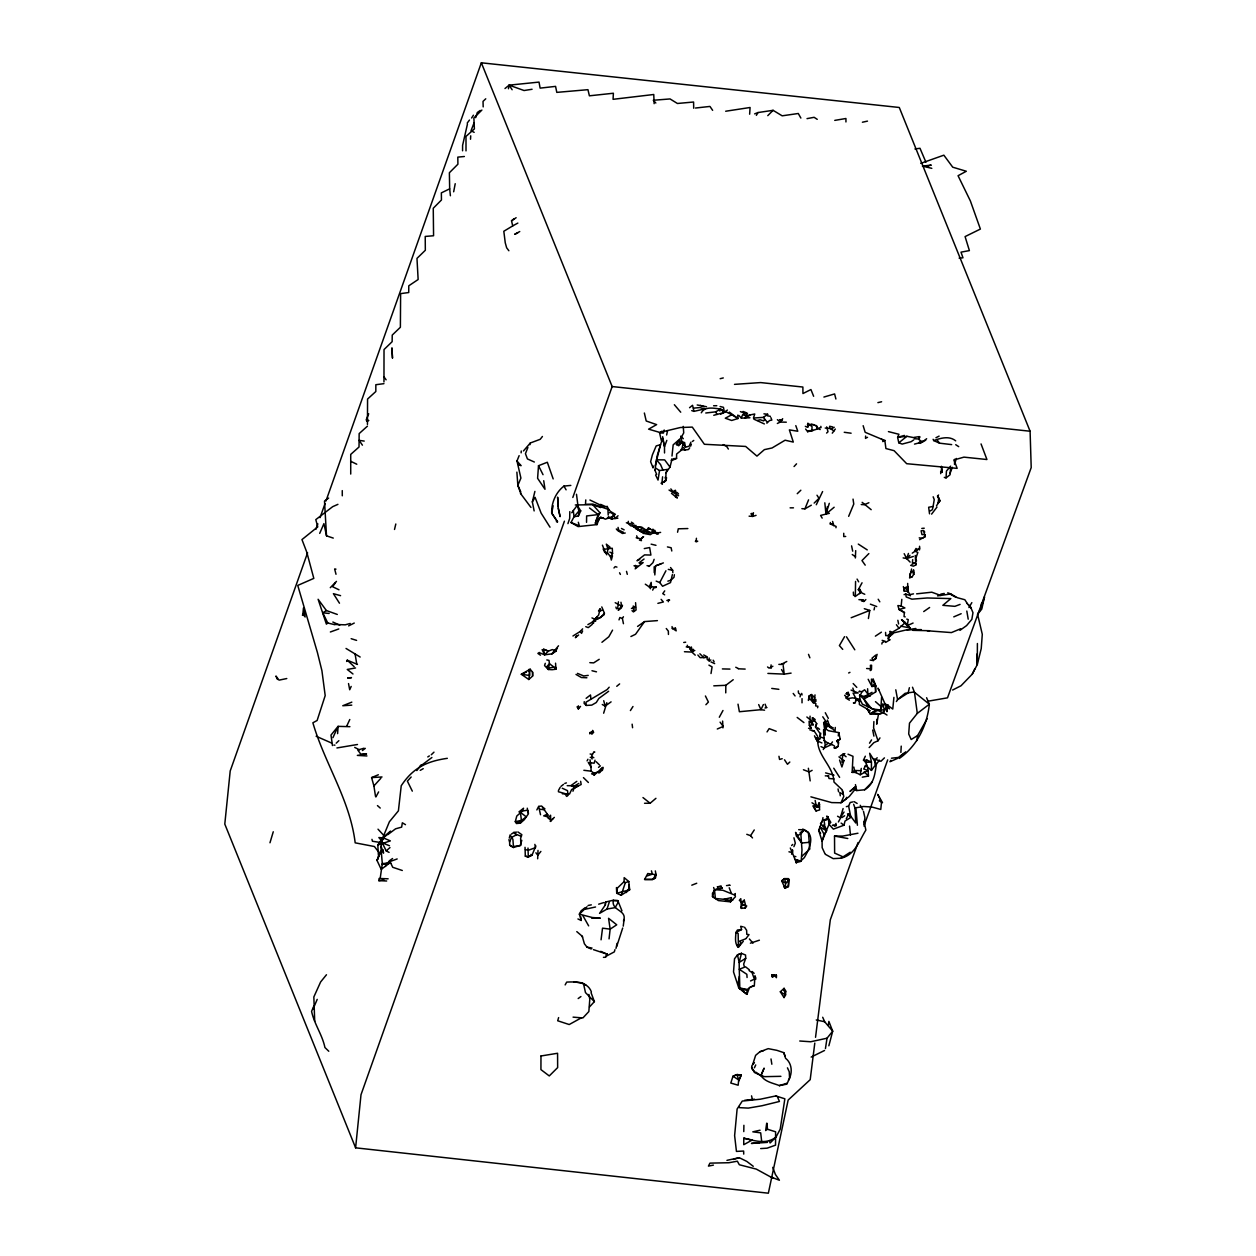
<?xml version="1.0" encoding="UTF-8"?>
<svg xmlns="http://www.w3.org/2000/svg" width="1256" height="1256" viewBox="0 0 1256 1256"><rect width="100%" height="100%" fill="white"/><g stroke="black" fill="none" stroke-linecap="round" stroke-linejoin="round"><path stroke-width="1.5" d="M572.956 791.202L574.965 785.754L578.828 783.383M843.734 533.282L843.734 536.563L845.696 536.453M547.333 814.171L543.707 815.851L547.318 816.73L547.333 814.171L541.666 806.022L538.918 806.336M350.722 474.062L350.722 454.405L359.028 446.995L359.153 433.603L367.443 426.145M383.959 381.965L384.022 349.561L392.139 341.679L392.233 335.085L400.381 327.267L400.617 293.621L408.734 292.538L408.781 285.803L418.138 279.523L416.976 258.391L425.329 250.274L425.219 236.442L433.571 235.751L433.257 208.261L441.453 199.987L441.358 192.875L449.664 188.84L449.381 172.747L457.906 164.206L457.812 157.126L464.375 156.498M743.772 1138.203L743.74 1144.703L752.234 1140.024L743.772 1138.203C754.526 1140.652 766.443 1144.875 776.082 1136.963L780.212 1129.175L784.859 1098.796L775.784 1095.938L760.21 1099.236L742.265 1101.072L737.115 1109.032L734.619 1135.597L736.44 1151.407L743.63 1151.045L743.725 1154.107M749.377 987.608L754.322 985.693L754.997 975.598M776.365 975.111L776.349 977.561L776.365 975.111L771.812 974.954L772.456 977.011L774.905 975.975M462.569 150.783L462.601 145.335L467.436 124.14M713.628 887.521L714.523 890.08L712.497 896.533L718.354 900.568L730.474 901.839L731.432 897.585L723.927 899.312L715.386 898.48L712.497 896.533L712.482 893.283L715.119 889.672L722.31 888.071L715.119 889.672L722.938 890.284L734.226 894.884L735.262 893.518M562.343 793.792L569.518 794.059L571.621 789.569L574.965 787.716L574.965 785.754L567.194 785.675M725.748 692.872L725.827 685.305L733.221 679.716M823.292 749.549L825.333 745.405L824.093 738.245L820.121 736.911L820.152 733.582L815.474 727.004L816.698 723.597L812.475 717.678L811.643 722.373L813.323 724.743L809.351 725.309L811.329 728.04L808.55 728.323M586.536 522.323L586.63 515.949L598.217 514.583L599.96 512.778L592.754 504.692L575.295 504.975M662.383 484.329L661.064 483.215L665.868 480.546L665.947 472.774L670.013 467.075L671.615 460.638L676.56 458.409L676.623 454.044L681.82 449.821L683.311 441.955M740.302 987.97L747.006 989.665L746.943 994.328L738.638 987.546L733.52 971.924L734.525 958.768L737.555 954.858L741.448 953.383L745.53 955.015L745.719 958.328L743.662 964.074L744.478 967.214L739.282 969.287L739.847 988.88L747.006 989.665L751.057 986.714M569.816 511.616L569.69 518.445L567.932 523.626M743.772 1131.593L743.897 1125.298M654.941 530.409L650.137 532.67L646.557 530.362L637.844 529.655L635.834 525.353L635.552 528.588L645.129 533.721L650.294 534.663L655.004 531.571L652.916 529.153M792.442 852.934L792.505 850.061L792.442 852.934L796.351 862.903L795.692 860.988L801.187 861.176L801.987 849.967L800.841 833.921L804.28 829.761C816.023 835.052 809.1 849.543 804.327 857.613L800.245 861.49L796.163 862.652M864.725 766.49L865.792 765.469L871.428 770.399L871.428 762.078L869.67 753.27L876.405 764.056C874.945 773.523 874.223 784.168 864.615 789.788L856.718 790.558L853.939 788.485M816.95 807.31L816.149 805.41L812.868 805.928L816.039 810.952L819.65 809.932L819.038 802.945L816.95 807.31L819.713 806.823M889.798 639.822L888.29 638.707L890.033 633.26L888.4 635.426L888.306 639.178L889.798 639.822L885.653 642.428M950.604 467.656L950.101 474.705L946.051 477.892L944.292 477.39M628.801 881.555L625.331 882.654L624.075 881.649L624.185 877.646L628.801 881.555L629.649 889.766L621.139 895.277L616.727 893.283L616.445 887.552M977.404 643.512L977.278 664.612L972.254 674.142L961.028 685.76L952.598 690.031M660.625 532.387L658.254 532.795L658.207 534.051L653.356 532.701M838.694 734.101L838.741 732.609L828.41 730.709L825.694 728.857L824.611 721.949L825.49 720.865L822.774 716.784M538.008 850.406L537.662 858.79M855.572 581.418L855.336 595.736L853.546 595.313L853.342 592.094M635.583 602.692L636.07 610.024L633.417 611.923L632.019 610.652M785.675 991.078L785.534 994.925L784.027 997.578L780.337 991.785L784.074 988.331L785.675 991.078L784.027 997.578M628.298 521.319L628.204 523.579L630.685 525.777L634.406 526.562L634.311 524.992M861.333 693.595L859.606 695.212L863.94 699.137L875.668 691.93L875.919 685.964L873.093 678.821M861.192 770.682L855.132 770.509L856.043 772.644L860.219 774.764L861.286 768.389M754.165 1071.101L751.81 1068.511L751.936 1065.543L754.416 1062.702M823.638 722.42L824.69 730.129L827.987 724.508L824.611 721.949L825.302 734.995L823.653 732.845L823.591 729.705M901.149 606.004L897.867 605.549L899.045 609.458L904.901 607.951L901.149 606.004L901.824 599.363M671.991 456.038L673.169 444.86L680.862 438.124L683.719 432.896L683.264 426.396M835.271 727.444L835.067 731.275L829.431 725.56L830.263 727.083M612.488 555.874L611.327 560.066L610.542 556.863L612.567 553.472L612.269 548.244L604.058 549.296L602.425 545.167M900.882 752.423L901.227 746.127M741.558 929.581L735.953 932.517C735.671 937.243 734.399 943.758 738.402 947.307L738.151 933.522L735.953 932.517L737.429 930.005L741.558 929.581L740.663 926.3L743.254 926.912M558.402 790.605L560.176 787.355M870.596 670.516L870.408 665.272L871.586 665.225L871.476 669.495L870.235 670.421M907.758 592.11L907.68 583.428M470.513 139.243L470.717 135.821M805.614 429.018L807.671 431.719L811.831 430.698L812.067 426.695L807.922 423.366L807.451 424.858M817.609 707.74L817.892 706.233L815.646 705.903L815.913 703.658L814.061 702.638L815.018 694.898M835.962 527.755L836.103 526.437L830.279 523.956L830.373 522.527M337.613 733.63L338.084 726.361L349.906 726.675M584.244 701.649L584.134 703.439L586.269 705.432L591.733 705.118L596.255 702.544L598.845 698.446L608.642 691.255M877.018 719.248L876.704 724.194L878.478 714.24L881.147 713.722M749.644 114.202L750.083 107.498L725.685 111.234M766.694 1123.272L765.658 1130.557L767.432 1129.238L775.611 1131.797L775.533 1145.158L767.086 1148.172L760.681 1148.581M521.13 452.851L521.256 450.998M585.783 499.919L585.469 504.3L592.926 504.127L608.846 509.575L613.98 515.415L615.126 518.493L617.874 518.21M553.174 478.913L547.318 462.255L538.51 465.709L537.599 478.3L544.994 489.275L543.722 480.718M614.043 900.693L617.826 900.646L618.062 902.53L615.126 907.648L607.025 909.046L599.552 913.379L605.329 904.948L605.549 902.028L613.336 900.222L617.826 900.646L621.956 910.851M814.469 720.473L811.643 722.373L809.853 719.437L810.089 716.155M662.603 476.809L661.928 482.838L664.644 481.896M654.816 574.934L655.538 565.859L663.372 562.892M805.316 426.334L807.608 427.307L807.922 423.366M783.885 990.843L784.074 988.331L785.534 994.925L780.337 991.785M855.273 702.654L853.499 702.936L855.273 702.654L856.074 698.729L853.044 693.092L858.209 692.967L851.081 690.109M919.549 549.908L919.565 546.266M595.595 621.296L595.894 617.654M912.688 559.611L912.405 562.876L914.855 562.908L911.95 564.337M870.125 696.232L864.411 696.515L859.606 695.212L859.889 699.231L862.37 704.145L875.558 710.127L880.77 710.001L881.602 697.159M302.869 614.058L303.45 607.998L305.13 616.979L302.869 614.058L302.429 615.299M929.534 513.814L928.655 507.267L933.098 506.451L934.244 499.621L933.161 496.779M696.421 538.275L696.06 541.917L697.739 541.226M893.911 697.394L892.765 709.075L886.705 704.49M814.799 1043.077L810.198 1079.673L788.156 1100.068L768.358 1193.2L355.605 1147.827L361.006 1094.714L564.415 521.177M598.845 519.497L596.993 524.6L578.105 526.594L570.993 522.527L574.023 516.765L578.419 515.949L578.953 510.957L577.242 505.352L571.747 512.731M887.961 704.726L886.987 711.697L886.61 707.473L878.07 688.131M655.334 870.91L656.04 874.694L647.782 873.532L644.579 879.467L652.743 879.436L655.365 878.038L656.072 874.412M785.11 888.337L785.659 883.141L784.592 878.619L788.485 878.619L789.302 879.844L788.391 886.485L785.11 888.337L781.687 880.848L784.592 878.619L789.302 879.844L785.659 883.141L781.687 880.848L784.592 878.619M609.05 938.876L610.149 929.142L608.563 918.309L616.727 924.808L610.149 929.142L602.535 928.168L601.059 939.818M744.635 907.57L745.342 907.931L745.452 904.901L744.274 900.16L741.605 902.201L739.36 900.364L740.789 898.668L741.433 908.371L745.342 907.931L746.739 905.906M936.489 505.823L938.106 503.342L938.719 497.957L937.541 496.104L938.577 494.99M744.274 900.16L741.684 904.556L741.433 908.371L740.742 907.24M919.157 436.633L914.305 437.371L914.588 438.752L918.874 439.003L919.973 436.884L919.157 436.633L918.937 439.631L922.611 442.002L926.645 438.705M816.588 425.517L817.091 429.097L811.831 430.698M623.243 926.143L624.075 919.518M815.537 1037.299L830.31 919.8L858.021 842.603M855.901 699.498L859.638 701.319L859.889 699.231L852.604 697.849L848.208 698.524L844.629 695.306M610.542 556.863L607.402 552.64L607.904 548.715L606.318 544.146L609.992 547.129L607.904 548.715M864.034 824.344L864.913 817.703L863.484 811.376M386.66 881.005L378.825 880.644L379.108 878.462L388.135 878.808M864.615 789.788L872.308 781.939M976.885 654.078L977.278 664.612L981.234 648.551L982.286 634.311L977.576 614.278L980.842 608.595L981.564 603.241M828.379 1024.99L828.866 1021.395L832.697 1031.192L828.85 1045.808M562.233 788.203L567.508 790.636L568.073 795.315L566.739 796.414L565.844 795.315M588.923 994.422L589.786 999.321L588.844 1011.551L582.894 1017.941L573.066 1017.14M672.368 628.769L672.054 626.587M674.362 574.714L673.985 577.32L670.924 580.209L667.847 581.151M913.175 572.516L913.567 569.832L913.928 574.133L912.139 576.802L909.58 577.964L911.573 568.999M521.805 840.343L520.22 845.555L514.002 846.45M810.261 695.023L808.424 700.424L809.052 695.683L809.728 698.603L813.213 702.716L815.913 701.288L815.835 699.435M899.296 758.436C916.943 746.268 927.179 725.418 929.33 704.224L926.598 697.724M838.27 735.859L838.741 732.609L840.233 739.266L836.653 740.852L838.458 743.929L837.925 746.504L835.146 748.341L833.858 747.775M904.618 612.85L899.045 609.458L904.367 612.284L904.053 616.57L905.199 616.9M825.443 1048.556L827.029 1038.21L832.697 1031.192L824.674 1021.756L822.696 1017.266M956.303 458.456L954.576 464.5L954.544 459.304M649.007 566.487L652.979 562.625L654.125 559.328M711.006 673.53L712.089 666.905L708.934 665.13M740.067 944.999L740.585 941.874M916.77 740.632L917.602 735.561L927.226 718.62M739.329 976.257L738.245 982.569L739.25 986.18M868.398 618.533L869.764 610.432L864.301 608.689M838.553 791.767L838.05 788.941M653.371 466.102L653.057 467.891L650.624 461.69L652.366 454.939L656.197 445.911L660.53 444.671L662.619 438.595L664.503 446.665L664.518 452.961M532.623 676.042L532.717 672.305L530.142 669.197L521.319 674.268L528.792 679.496L532.623 676.042L532.45 672.117M820.121 736.911L820.765 733.221M868.132 707.081L863.94 699.137L864.411 696.515L872.057 692.323M855.352 557.978L855.697 550.63M749.094 516.169L752.799 516.389L753.474 512.731M655.192 465.835L660.53 444.671L657.202 455.755L654.957 469.995M827.39 506.623L825.961 514.081L820.608 515.431L822.178 518.116M453.667 191.791L455.221 183.706M777.354 423.476L780.212 422.079L782.676 418.672M910.631 565.341L913.395 566.158L915.891 564.87L915.232 555.482M508.429 88.768L509.135 85.157L539.012 82.095L540.127 88.124L555.576 86.381L556.8 92.379L587.949 89.678L589.394 95.817L613.383 93.242L613.069 99.318L653.764 94.498L654.14 103.667M722.922 727.883L722.624 721.07M553.158 505.775L551.698 513.092L557.523 521.837L556.361 521.695M694.804 650.545L691.569 650.891L691.412 646.981M752.831 1064.162L755.625 1055.354L759.896 1051.743L763.57 1050.691M603.649 713.204L606.805 702.716M666.638 435L667.564 430.604M677.565 532.23L678.287 528.807L687.848 528.556M535.872 845.885L532.01 855.21L527.96 857.063L525.322 856.168L525.024 847.313M615.99 948.406L617.057 943.382M536.846 809.916L538.651 806.415L540.52 814.736M907.272 629.68L892.09 633.275L890.064 631.203M668.286 601.734L668.71 599.866L669.621 600.133M874.05 609.866L874.553 607.574M529.922 444.703L530.315 442.991L540.221 439.302L542.419 436.476M772.864 666.277L769.112 668.129L767.542 666.967M738.277 668.804L745.169 669.087M822.963 817.625L822.57 820.058L827.673 819.132L826.762 816.102L828.175 816.934L827.673 819.132L822.57 820.058L818.692 830.342L822.083 841.159L822.162 847.674L824.988 853.813M933.098 506.451L932.36 509.7L929.785 511.176M772.063 976.603L772.471 974.876M909.375 687.723L908.151 692.935L897.585 699.639L896.392 701.539M828.175 816.934L829.007 824.328L833.356 829.133L844.032 825.192L845.005 821.063L850.893 817.373L848.616 806.101L850.171 802.505L852.761 801.925M394.51 529.467L395.813 524.003M946.051 477.892L946.443 471.063L950.651 466.133M534.145 510.925L532.34 501.898L534.899 491.394M763.931 413.836L767.667 414.26L767.306 415.767L770.383 416.333M661.928 482.838L665.868 480.546L666.575 477.704M447.324 758.326C427.04 761.277 413.193 767.589 401.229 785.754L398.403 810.842L389.391 821.769L382.342 838.835L380.866 846.889L382.311 863.547L380.254 877.881M509.292 838.097L510.093 834.926L512.903 839.369L513.5 847.455L520.832 845.288L520.643 838.207L521.837 834.706L517.959 831.959M903.739 590.917L905.356 587.62L908.01 586.426L908.167 591.419L910.38 595.595L905.812 594.057L904.1 594.638M881.838 644.03L882.23 642.507L885.197 641.266L882.136 640.356M664.189 430.007L663.404 433.053L659.588 432.896L661.331 440.479L662.619 438.595M672.368 574.62L670.516 582.596L662.587 586.254L659.761 582.58L656.182 581.12M383.316 839.448L384.446 835.114M601.781 606.915L604.419 613.211L603.963 614.922L597.872 618.831M313.105 1008.976L317.203 999.383M380.38 851.238L377.051 860.486L380.223 852.636L377.051 860.486L381.212 869.372L390.224 862.558L382.091 864.411L390.742 863.092L392.72 867.284L402.297 870.487M635.332 528.117L636.839 526.845L642.161 527.489L646.557 530.362L649.964 528.839L653.293 530.927M614.938 949.662L614.341 951.86L606.177 956.224L607.135 954.042M952.362 467.326L950.07 473.261M671.615 460.638L672.133 458.848L671.222 460.371M558.622 1017.596L557.695 1020.767L569.204 1024.535L581.497 1017.768M807.671 431.719L807.953 430.792L813.213 430.447M877.128 654.345L875.919 658.505L873.281 660.546L870.141 660.075M846.575 797.372L846.104 798.973L840.971 802.757L831.707 802.6L810.889 796.838M269.977 842.776L273.259 831.77M623.447 623.698L622.379 618.486L623.416 616.743M595.046 760.194L594.151 763.193L588.295 762.518L590.995 767.008L591.089 771.168L594.418 773.382C597.887 774.151 605.596 761.984 602.409 770.211L598.657 772.66L599.866 772.597M837.564 816.243L840.343 817.75L843.106 808.55M824.847 825.851L826.558 830.907L824.156 834.377L822.083 841.159L829.007 824.328L830.797 822.382L828.772 818.975L823.999 820.466L824.674 824.486L822.727 825.679L820.498 823.591L822.335 821.204M771.106 668.349L771.074 664.911M829.29 503.326L825.961 514.081L829.368 513.327M616.68 946.553L622.693 928.027M475.694 117.687L477.311 112.522L480.247 110.45M528.792 679.496L530.142 669.197M838.93 756.881L843.922 760.555L841.913 766.976L839.573 760.053M625.331 882.654L621.139 895.277M980.842 608.595L984.516 596.93L981.752 609.113L977.576 614.278M545.277 663.309L544.555 665.57L548.291 669.495L552.185 669.699L555.89 669.228L555.56 663.168M607.025 909.046L609.427 901.62M609.474 512.731L612.112 512.354L615.377 514.348L611.719 516.875L611.201 518.901L612.269 519.325M690.659 446.178L691.35 444.153M675.508 497.345L676.12 495.492L677.329 498.067L671.489 493.357M863.94 699.137L871.758 708.871L880.77 710.001L882.89 703.753L884.303 709.86L883.266 712.67L878.996 713.8L872.009 712.749L870.345 714.13L867.111 708.761L870.345 714.13L878.478 714.24M802.019 702.842L802.035 698.65M862.04 582.784L858.303 589.723L860.517 592.691L859.701 593.633M791.563 854.19L792.144 852.494L790.322 848.004M940.681 473.653L941.451 469.43M665.947 472.774L667.674 469.383L659.526 470.56L658.034 480.075L655.601 474.941M307.579 552.781L230.209 770.964L224.793 824.077L355.605 1147.827M315.884 529.373L317.846 523.846M320.045 517.645L325.037 503.562M325.948 501.003L481.346 62.8L899.28 107.482L1030.093 431.232L1031.207 467.609L947.511 697.834L928.451 701.115M572.815 497.486L612.159 386.55L481.346 62.8M908.449 553.441L906.644 558.543L910.098 562.091M611.719 516.875L605.408 519.168L600.902 517.268L595.846 521.256L598.217 514.583L589.504 507.989M815.474 727.004L816.698 723.597M863.955 826.056L887.694 759.88M619.004 619.883L619.867 617.528L622.379 618.486M528.195 811.062L528.164 814.202L524.239 819.76L520.329 823.167L516.436 823.528L515.29 821.66L516.781 816.039L522.559 810.936L523.548 808.22L518.932 811.91M666.826 440.385L664.503 446.665L662.681 436.711M749.063 988.708L746.943 994.328L741.275 990.042L747.006 989.665M474.077 122.837L471.031 130.703L474.171 132.351M520.329 823.167L521.428 820.372L520.392 812.287L526.358 816.95L521.428 820.372L515.29 821.66L520.329 823.167L519.419 821.455M787.308 1083.143L786.931 1084.132L779.332 1085.624L787.308 1083.143L789.584 1078.26L789.255 1071.792L787.449 1067.835M527.913 447.419L525.448 453.667L527.426 458.927L534.35 462.02M751.81 1068.511L751.606 1067.286L754.401 1072.451L760.963 1075.528L764.04 1068.322L760.963 1075.528C764.904 1081.95 773.052 1083.08 779.521 1085.639M788.454 1080.16C792.756 1073.393 792.175 1063.377 785.581 1058.29L783.775 1052.654L776.867 1050.33L768.232 1048.65L759.896 1051.743M793.902 846.654L795.315 843.216L793.933 837.768M368.699 413.789L366.155 419.975L368.777 420.509L366.611 421.121M594.041 775.25L597.432 772.189L591.607 773.837L594.245 774.764M801.878 508.664L804.908 508.853L808.581 499.857M520.832 493.687L517.849 485.365L520.91 478.096L516.985 460.999L519.136 455.645M848.663 516.326L853.766 504.049L853.044 499.103M816.29 504.739L822.602 491.551M598.5 610.966L600.18 608.642L598.625 615.063L592.267 622.175L587.886 624.609M509.7 845.21L513.5 847.455L509.7 845.21L509.622 841.96L511.553 837.438L516.389 834.832L513.892 832.445L511.365 834.094M319.715 533.376L323.922 523.611L326.513 535.841L333.264 538.086M589.849 733.912L589.802 732.64L592.173 733.504L592.612 730.427L593.633 732.358L591.796 734.116M690.879 442.19L689.152 446.194L685.446 447.183L682.024 442.143L680.736 436.162L683.295 438.705M582.611 630.983L581.544 633.385L580.225 631.485L582.627 628.864M719.814 411.026L720.693 409.032L724.398 412.376L727.381 410.053M351.178 686.435L349.702 689.748L348.524 683.562M600.729 951.342L607.072 954.152L605.69 957.245L603.43 957.339M766.866 423.194L769.504 420.556L771.859 420.069L770.87 417.589M578.419 515.949L580.727 510.878L577.242 505.352M332.934 737.649L338.084 726.361L331.003 735.058L332.447 745.546M754.416 1067.804L755.72 1064.962M637.844 529.655L638.99 527.159L642.161 527.489L640.576 529.797M346.797 725.968L349.796 719.5M862.275 777.166L868.477 776.02C868.022 770.587 868.147 763.852 863.484 760.131L865.337 756.191M763.397 704.553L760.948 709.687L739.376 711.728L738.01 704.161M652.68 590.132L653.701 588.012L656.323 587.368M865.51 438.423L865.635 436.036M346.625 661.472L347.253 660.185L357.473 664.44M595.846 521.256L599.96 512.778M972.254 674.142L974.939 668.632M594.795 752.061L594.01 751.716L591.78 755.641L592.078 759.048M919.659 441.751L919.109 442.881L914.494 444.106M585.767 626.681L588.263 627.623L592.063 624.515L597.071 616.9M693.328 651.55L693.453 649.368L691.711 650.153L689.795 648.645L689.685 646.903L686.216 646.95M846.308 818.677L848.821 813.637L855.76 823.01L854.959 807.969L853.64 804.28M313.921 1005.915L311.582 1011.378C314.267 1024.158 322.321 1034.787 324.927 1047.52L328.774 1051.256M892.969 633.809L889.06 636.918L889.766 635.536M550.489 821.016L554.351 817.373M587.086 760.916L587.918 759.268M659.761 582.58L665.915 570.774M547.318 816.73L548.275 814.924M825.694 728.857L827.987 724.508L829.667 726.675M836.025 823.371L834.659 825.977L836.135 824.768M736.597 1074.759L733.002 1076.235L738.685 1079.925L736.989 1074.555L741.213 1075.152L738.685 1079.925L738.151 1085.215L730.788 1083.049L733.002 1076.235L736.989 1074.555L740.867 1075.01M719.311 717.239L722.985 710.488M635.144 568.874L643.15 562.594L639.571 563.347M866.938 760.131L865.745 762.329L871.428 762.078L866.938 760.131L863.484 760.131M565.153 984.908L566.692 982.098C575.75 981.627 587.651 981.674 591.403 991.942M838.396 821.973L840.076 818.928M630.402 710.566L632.977 706.5M612.567 630.135L608.815 636.776L601.938 642.287M576.488 635.756L575.374 637.703L578.639 634.971M844.566 636.666L839.4 645.584L842.729 649.368M578.325 705.793L578.843 707.991L577.32 706.83L578.31 708.902L580.539 706.406M865.792 765.469L863.704 769.002L868.1 770.556L860.219 774.764M968.941 607.543L971.846 602.629M756.363 115.348L758.027 112.538L773.084 110.324L782.174 115.819L798.282 113.495L800.873 118.08M749.942 417.761L741.26 418.154L742.673 414.637L745.672 415.846L754.762 413.978L753.443 418.044L763.413 417.369L764.684 419.19L763.648 420.901L760.147 419.755L757.431 420.43M807.608 427.307L809.319 424.465L814.5 424.858L817.232 427.056M633.511 608.265L633.778 610.84L633.212 606.036L635.552 607.182L631.454 608.454M532.34 501.898L535.087 497.36L541.148 513.155L550.018 527.206M676.435 444.561L678.711 440.793L679.873 443.902L676.435 444.561L678.727 445.754L682.024 442.143L679.182 440.322M383.991 837.548L380.866 842.635L382.876 837.705L390.522 831.064M890.865 760.304L889.986 761.717L897.679 758.341M869.513 743.175L871.554 739.91M767.039 731.918L769.143 728.621L776.224 731.275M471.612 118.017L473.418 115.207M752.501 837.925L750.57 835.68L754.244 829.965M875.558 710.127L872.009 712.749L877.818 710.472L883.266 712.67L886.61 707.473L884.303 709.86L880.77 710.001M840.343 817.75L844.032 812.035M814.39 808.11L816.149 805.41L815.16 800.402M618.768 609.458L618.219 610.29L621.28 608.108L622.489 605.282L618.768 609.458L617.701 608.202L618.423 601.828M832.445 741.888L831.032 744.039L834.455 745.986L835.146 748.341L837.925 746.504M692.386 441.484L693.752 440.432M683.311 444.326L684.599 442.395L685.446 447.183M556.188 651.33L554.775 650.592M869.168 747.571L873.831 742.673L878.023 740.773L879.969 737.884M743.301 941.309L738.402 947.307M375.874 796.979L378.621 791.908M747.508 413.193L745.672 415.846L743.505 412.816L740.396 411.591M626.179 892.592L629.209 888.212L628.722 885.119M652.743 879.436L656.04 874.694M741.213 1075.152L738.905 1080.882M377.805 844.958L382.876 837.705L390.349 840.892L377.805 844.958L378.417 855.336M664.722 590.87L662.775 593.633L664.644 594.842M657.422 620.621L644.564 621.579L635.536 634.28L630.905 636.525M832.273 433.163L835.303 429.065M646.557 530.362L648.504 527.646L649.964 528.839M416.851 770.572L420.98 764.967M335.493 582.706L332.573 586.709L338.979 589.786M938.106 503.342L940.053 500.673L938.719 497.957M551.431 820.027L548.103 818.206L550.568 815.238L550.678 821.471M598.657 772.66L601.86 768.311L601.907 770.43M467.169 123.135L469.477 120.058M689.701 447.858L688.461 449.522L684.567 450.088M871.428 770.399L875.102 765.501L874.883 760.539L877.175 757.729M931.591 514.128L936.976 507.094M539.672 652.837L544.57 654.816L551.886 653.874L558.512 645.804M730.474 901.839L735.419 896.753L734.98 894.429M876.405 764.056L879.436 760.163M746.221 938.232L749.047 934.637L746.786 934.338L746.629 930.335L744.541 927.211M819.493 829.337L818.692 830.342L820.608 833.34M577.933 918.968L581.183 920.444L579.361 914.164L587.07 906.738M889.876 632.019L891.823 632.49L898.982 628.314L905.293 622.536L910.035 627.937L900.709 626.147M912.5 687.22L914.462 692.276L929.33 704.224L917.304 713.392L909.485 723.173L908.7 733.975L911.181 739.517L917.602 735.561M540.881 851.427L537.835 855.21L535.904 852.793M326.466 974.75L320.625 981.957L313.843 996.966L314.707 1021.254M938.452 502.635L940.053 500.673M889.06 636.918L891.823 632.49M858.303 589.723L859.277 588.577L861.852 592.973L864.772 594.276M523.469 450.935L530.315 442.991M609.191 687.205L607.15 689.56L585.94 702.23L586.269 705.432M604.419 613.211L600.572 617.622L595.799 619.491M613.98 567.979L615.22 566.597L616.947 567.115M701.272 412.784C705.024 405.876 714.397 408.42 720.693 409.032L715.622 411.858L705.762 413.004M375.513 796.398L373.911 785.942L380.866 778.249M411.167 776.993L407.384 781.138L412.313 791.139M794.059 466.541L796.54 463.841M847.125 697.284L849.087 695.149L848.192 692.135L845.869 693.861L849.087 695.149L846.968 692.731M589.488 1006.935L594.386 1001.629L591.074 992.727M705.903 704.71L708.4 702.057L705.417 695.981M875.919 685.964L871.947 686.514L871.444 679.104L874.71 683.578L871.947 686.514L868.163 679.276M613.98 515.415L611.248 518.304L607.355 517.99M865.855 599.552L864.002 601.451L862.793 601.184M791.61 845.555L792.693 844.44M330.297 587.682L336.467 581.371M868.854 553.582L861.977 560.569L865.211 565.153M551.886 653.874L557.413 648.426M385.262 866.452L389.439 860.753L392.563 858.523M776.082 1136.963L770.101 1142.991L769.347 1140.558M767.777 115.646L773.084 110.324M553.111 818.614L550.222 821.173M814.155 503.091L818.99 498.318L816.997 495.225M481.896 110.057L473.873 117.954L474.391 128.913L465.992 136.417L466.007 150.893M909.972 555.293L906.644 558.543L903.143 557.9M884.428 757.87L880.927 761.277L873.25 758.655M797.246 493.702L800.841 490.217M848.004 754.181L852.981 756.316L852.149 772.393L854.394 770.242L853.845 767.055M431.263 754.762L433.979 752.156M542.137 649.603L544.57 654.816L548.385 651.142L552.279 649.603L555.042 650.341M570.821 485.413L563.944 486.088C555.733 492.462 551.337 502.777 551.698 513.092L557.523 521.837M485.758 98.8L483.026 101.391L483.183 106.901M861.38 691.993L864.615 689.795L867.865 694.05L867.613 688.743M336.216 743.175L338.869 740.679M713.769 415.281L721.698 413.177M789.82 762.031L787.465 764.26L784.513 759.802M836.653 740.852L840.233 739.266M618.03 515.761L615.126 518.493L611.201 518.901L608.391 516.656M385.137 836.465L389.705 832.163M826.605 433.069L828.002 431.766L826.668 426.899M823.653 732.845L824.093 738.245M713.644 890.881L714.523 890.08L715.386 898.48M912.248 553.158L919.706 548.118M801.862 856.247L809.822 849.056L808.409 832.367M854.425 790.165L849.276 796.508L840.971 802.757L843.797 796.383L842.179 789.836L834 782.064C833.482 765.532 815.599 754.95 817.939 737.806M855.053 786.931L849.967 791.437L855.666 786.711M855.901 700.817L856.953 699.89L856.074 698.729M371.964 839.338L372.435 841.237L382.232 842.776L386.204 850.893L389.988 847.58M643.308 536.736L640.89 538.84L636.195 537.788M881.398 632.16L875.369 636.148M576.818 781.342L571.087 785.518L574.965 787.716L581.167 784.482L580.633 781.311M644.548 803.275L650.121 803.259L655.93 798.314M508.868 250.745L506.639 247.777L505.257 242.816L503.813 231.261L512.715 225.907L511.522 220.836L514.096 218.67M834.141 507.236L825.961 514.081L824.815 502.824M924.981 534.742L925.295 536.532L919.628 539.688M334.646 624.656L327.769 623.007L326.403 624.154L318.113 599.285L326.387 610.542L337.299 614.451M644.045 559.014L639.053 562.845M616.743 686.294L619.632 683.908M598.531 767.385L600.384 765.846M679.873 443.902L682.024 442.143M504.99 88.532L509.135 85.157L524.05 90.526L532.073 89.27M689.56 407.713L692.558 405.28L693.956 411.371L704.773 408.906L699.827 407.556L693.469 408.153M778.861 664.377L781.138 664.424L786.774 661.488M888.432 431.609L898.935 434.278L897.632 437.324L898.794 442.803L906.926 436.303L914.478 437.747M561.04 786.319L563.52 784.388M899.029 757.29L905.749 752.046L900.191 756.096M643.606 536.736L640.89 538.84L641.471 540.661L639.398 540.096M825.333 745.405L828.175 743.191L831.582 744.478L824.062 748.042L821 746.614M843.922 760.555L841.913 762.109L842.917 754.228L844.864 753.616M959.914 630.371L966.586 625.598L971.846 619.349L972.976 612.692L970.401 606.522L966.696 603.21M585.296 907.601L581.151 910.773L579.361 914.164L592.235 917.508L600.305 918.136L591.749 918.23M586.128 698.32L590.524 694.961L590.87 698.744M420.179 766.333L431.907 757.494M387.821 834.628L395.562 828.819L401.653 827.123L402.344 822.79L405.484 824.674M362.403 750.523L365.308 748.372M825.459 854.363L833.215 858.633L841.002 858.193L850.233 852.227M800.009 832.885L804.28 829.761L802.694 829.086M763.413 417.369L767.667 414.26M578.168 998.551L580.931 996.542M328.648 498.067L324.503 501.034L326.513 535.841M580.225 631.485L572.956 635.991M602.283 704.522L605.125 706.092L611.091 701.869M659.588 432.896L662.116 431.106M637.577 626.43L644.564 621.579M923.71 611.578L929.613 607.496M913.724 439.914L911.087 441.72L902.153 444.075L898.794 442.803M511.522 220.836L516.122 217.712M882.733 441.61L884.946 440.354M539.358 652.429L537.882 653.418L540.472 655.192M840.264 755.986L842.917 754.228L846.104 756.756M841.74 817.656L844.629 815.756M599.206 659.306L593.648 662.885L589.833 662.65M427.778 756.928L429.364 755.924M552.342 653.56L556.424 650.969M624.075 881.649L617.403 888.055L616.727 893.283L629.649 889.766L629.209 888.212M327.769 623.007L322.776 612.818L326.387 610.542M745.719 958.328L739.172 962.426L739.282 969.287L746.849 974.311L747.069 977.498M605.549 902.028L605.329 904.948M824.533 1050.471L811.156 1057.081M745.106 418.107L749.754 415.312M804.908 508.853L811.329 505.195M600.337 611.028L602.425 609.851M420.226 770.368L423.225 768.672M812.13 770.336L809.241 771.969L803.432 769.755M922.752 537.976L925.295 536.532L923.443 530.582L921.103 530.786L921.935 534.554L924.432 534.648M834.22 427.26L831.707 428.689L825.208 428.045M697.881 655.02L700.126 657.673L707.05 657.39L707.207 659.447L709.169 660.892L710.849 659.95M519.749 231.544L514.677 234.323L517.802 232.8M512.872 225.797L517.849 223.081M828.301 776.208L829.038 778.5L833.937 778.94M720.661 414.15L724.398 412.376L723.456 407.321L720.112 406.52M729.344 412.109L737.947 418.531L731.824 414.731L725.309 418.217L731.683 420.477L737.947 418.531L737.727 415.124M616.288 529.011L623.416 532.309M935.94 437.732L939.111 436.115M348.619 625.88L354.255 623.055M809.743 842.274L801.846 843.012L796.461 836.041L800.841 833.921M527.96 857.063L531.476 855.352M639.728 559.454L637.012 560.757L644.548 554.885L650.906 555.058L649.65 547.553L644.265 548.589M765.03 708.023L766.976 707.536M848.648 672.981L849.951 672.353M750.554 980.936L754.354 979.178L752.046 972.615L749.141 970.637M750.397 943.178L759.393 940.195M695.337 541.289L696.625 540.708M913.081 623.039L907.225 625.645L901.51 619.648L905.293 622.536M337.927 504.347L332.683 506.67L315.805 519.623L317.737 526.876L301.958 539.593L306.762 552.106L313.812 578.388L297.751 585.422L317.407 652.492L321.929 670.751L325.194 695.604L317.124 720.489L312.885 722.781C324.66 763.507 349.937 799.554 355.181 842.839L374.414 846.528L377.962 851.144M732.798 900.144L725.434 901.337M589.802 732.64L592.094 731.651M874.82 658.976L875.919 658.505L875.746 655.098L872.009 658.207L873.281 660.546M717.286 728.998L723.221 726.423L720.081 722.169M868.885 502.73L864.348 504.692L861.255 504.535M526.374 672.101L521.319 674.268L529.718 675.493L528.839 669.448L529.435 671.489M841.002 858.193C855.053 855.069 859.214 840.735 865.855 830.106L864.05 821.361M953.775 616.869L961.17 613.713M373.911 785.942L371.603 777.59L378.354 774.764M960.636 628.785L951.42 632.584L927.258 630.763M351.821 702.135L342.778 705.731L351.774 705.134M754.636 113.872L758.027 112.538M920.742 163.374L943.853 155.179L952.723 167.189L966.319 171.256L958.061 175.714L970.37 200.929L980.387 229.063L965.079 236.599L969.397 250.603L961.013 252.158L962.975 257.794L959.113 258.124M851.175 617.732L869.764 610.432M691.789 885.182L696.735 883.251M738.716 941.498L745.829 938.782M960.086 604.403L954.89 606.334L942.848 605.329L950.839 598.594L927.163 597.982L911.903 599.175L906.157 596.93L905.812 594.057M933.114 439.302L933.71 440.558C940.697 438.093 949.285 435.581 955.675 440.84M330.359 631.988L338.79 628.942M388.748 861.993L397.179 858.947M647.248 875.856L652.351 874.192L651.44 870.863M655.538 565.859L660.923 563.928M666.873 600.494L668.71 599.866M585.076 909.265L595.548 906.989M904.414 435.424L897.632 437.324L906.926 436.303M599.442 517.739L600.902 517.268M865.745 437.936L867.551 437.355M750.947 513.688L752.799 516.389L756.065 515.352M564.76 783.414L566.409 782.896M855.069 596.631L860.517 592.691L859.277 588.577M598.672 904.179L603.822 902.577M913.348 556.455L906.644 558.543L904.179 553.676M733.363 1159.445L739.25 1157.687L746.77 1161.392L753.255 1166.306M364.036 748.215L357.756 750.052L360.755 754.102L366.407 753.741M823.905 397.053L834.596 393.929L835.899 399M633.997 565.765L637.64 566.064M782.205 758.702L779.552 759.44L778.956 756.285M350.251 623.463L345.243 624.829L334.865 624.452M336.922 747.948L357.489 744.494M926.363 166.404L931.245 165.086L922.406 166.137M583.852 770.289L591.089 771.168M922.611 442.002L919.109 442.881L920.821 443.352M657.877 603.351L663.388 601.969L661.127 599.363M720.175 378.7L723.283 377.93M846.34 806.65L848.616 806.101M877.897 402.627L881.602 401.763M922.658 441.06L925.672 440.369M843.577 857.094L834.628 853.091L834.518 836.072L842.729 836.088L857.974 833.23M760.068 1130.212L752.815 1131.829L760.681 1132.849L761.748 1142.081M862.401 122.224L867.488 121.126M913.505 593.853L909.595 594.7L910.38 595.595M827.029 1038.21L810.701 1041.758L799.742 1041.004M726.941 1160.356L739.25 1157.687M912.139 576.802L909.909 577.273L909.878 574.102L911.683 571.166L913.85 572.234M714.664 663.608L710.975 661.928M781.138 664.424L783.901 663.875M824.611 721.949L827.484 721.368M752.046 986.133L754.322 985.693M555.78 667.329L555.89 669.228L554.006 667.093L548.589 668.145L546.988 666.449L549.437 663.717L548.998 660.405L546.815 659.934M588.075 905.482L591.309 904.854M713.408 1165.128L708.447 1166.086L709.938 1163.135L728.92 1162.726L737.351 1161.203L739.329 1164.752L756.285 1169.101L773.037 1178.269L770.603 1176.856L779.395 1180.247L775.407 1174.47L772.738 1167.358M940.807 594.104L944.261 593.46M807.027 118.629L814.108 117.31L817.232 119.336M286.776 678.538L279.287 680.093L277.184 679.041L275.959 676.026L278 678.79M355.542 667.957L347.268 669.464L352.983 673.985M854.959 807.969L863.374 806.493L871.805 806.996L880.77 809.461L881.524 802.317L877.708 794.357L882.497 802.694L879.341 800.826M786.303 422.189L780.212 422.079L777.385 419.677M914.384 691.915L905.105 693.328L897.585 699.639L895.779 689.811M834.753 120.388L845.932 118.504L845.947 121.958M625.237 533.015L622.395 533.47L617.151 530.095M645.301 584.181L649.305 586.929L656.323 586.882M734.509 384.367L760.665 382.578L802.882 387.036L802.945 393.552L810.921 389.548L813.637 396.284M937.557 595.878L950.839 593.947L957.37 597.715L964.859 599.74L967.136 603.304M378.825 880.644L383.896 879.875M788.391 886.485L784.215 887.034L788.391 886.485L788.266 879.42L784.027 879.09M915.891 628.502L906.942 629.821L921.26 629.601M366.501 754.055L357.348 755.405L366.94 755.955M744.651 1100.303L754.526 1099.204M791.092 673.122L784.215 674.127L767.887 673.42M717.537 886.893L721.399 886.265L717.333 886.815M914.933 148.962L919.989 148.287L925.923 162.197M683.735 642.475L685.682 642.209M522.559 810.936L527.646 810.261L528.493 813.401M383.944 383.661L375.842 384.713L375.827 391.511L367.568 399.047L367.443 424.418M588.216 675.383L583.726 675.964L577.462 673.373M726.502 885.59L729.108 885.276M833.748 825.208L832.445 825.365L836.339 825.694M516.609 832.116L513.892 832.445L516.389 834.832M891.462 758.216L899.955 757.274M695.51 108.032L709.954 106.43L712.639 110.34M916.629 593.837L931.779 592.204L940.822 595.485M912.829 630.339L929.503 630.716M673.609 458.691L676.56 458.409M759.346 1142.74L751.433 1143.431L767.479 1142.395M921.794 528.431L924.243 528.211M888.4 635.426L885.731 635.646L885.574 632.396M371.603 777.59L382.028 776.962M382.311 863.547L390.742 863.092M684.442 651.723L691.852 652.068L695.243 655.161M859.983 691.381L858.963 691.428L862.542 691.773M580.727 510.878L578.953 510.957L574.023 516.765L573.301 510.501M844.236 432.284L851.113 433.21M713.785 685.839L725.827 685.305M870.691 668.804L866.609 668.506M780.902 1076.329L764.621 1076.659L760.963 1075.528M713.596 405.751L716.784 405.704M741.825 904.964L745.452 904.901L741.684 904.556M678.617 495.759L669.04 490.044M603.477 518.1L599.583 518.116L598.358 520.738L595.014 522.998L596.993 524.6M790.118 507.848L793.462 507.832M852.149 772.393L855.901 772.409M644.579 879.467L652.147 879.514L655.365 878.038L655.318 874.443M825.27 775.863L828.834 775.91M798.675 829.667L804.28 829.761M722.388 668.914L729.956 669.087M689.56 648.253L691.632 648.3L689.795 648.645L691.569 650.891M858.916 599.662L863.359 599.771L864.002 601.451L861.443 600.902M333.892 745.091L334.944 745.138M656.935 533.894L655.004 532.34L658.254 532.795M586.897 677.769L581.387 677.518L576.002 674.425M830.279 523.956L833.372 524.097L833.717 525.683M607.402 552.64L604.764 552.467L603.147 548.951M820.199 429.536L817.044 428.437L821.047 427.558L820.827 426.334M743.505 412.816L746.174 413.067M384.524 838.082L378.872 837.548L381.965 841.159M574.039 982.019L581.811 982.773L585.798 984.987M706.516 406.74L697.206 404.966M322.776 612.818L329.135 613.446M824.548 724.492L829.258 724.979L827.39 720.049M825.6 772.895L834 775.188M612.159 386.55L1030.093 431.232M940.571 471.973L942.204 472.146L941.341 466.431L942.204 472.146M539.845 809.209L544.005 809.68M729.187 885.182L730.191 885.292M905.215 591.089L908.167 591.419L905.356 587.62M774.685 975.284L771.812 974.954L772.456 977.011M933.71 440.558L939.488 443.164L951.671 444.608M779.521 419.661L782.425 420.022M590.273 757.352L591.89 757.541M771.749 688.414L778.861 689.324M643.135 533.455L650.137 532.67L645.27 531.414L640.89 531.79L639.445 530.691M764.559 710.19L760.948 709.687L758.687 704.585M919.204 537.851L922.014 538.243M364.209 441.076L359.122 440.354L362.419 445.174M636.839 526.845L638.99 527.159M335.949 569.156L334.63 568.952L336.011 574.275M594.386 1001.629L585.469 992.57L583.475 983.527M655.977 545.324L651.126 544.162M525.322 856.168L528.305 856.655L527.991 848.051M723.927 899.312L731.4 900.568M794.373 856.372L795.864 856.623M811.612 730.505L814.155 730.961L817.687 736.409M834.518 836.072L847.769 838.506M576.787 931.622L582.25 936.27L584.401 943.774L586.96 947.103L592.063 948.092M635.567 527.269L633.369 526.829L634.406 526.562L631.454 523.956L626.351 522.794M668.27 569.376L672.667 570.287L672.839 572.752M647.028 565.655L649.289 566.111M590.132 753.993L592.361 754.464M575.892 785.565L578.043 786.005L574.95 787.748M568.183 794.514L558.308 791.704M525.448 849.637L528.384 850.265L535.511 847.612L534.868 844.377M816.259 1019.951L824.674 1021.756M788.956 851.803L792.144 852.494M832.697 426.93L829.651 426.255L829.604 428.045L833.953 430.965M811.219 424.104L814.5 424.858M667.423 546.91L671.128 547.757L671.787 550.991M923.207 166.294L931.811 168.335M591.984 670.735L596.49 671.834M809.775 729.815L814.155 730.961M340.58 595.658L333.405 593.68L339.481 603.21M607.072 954.152L593.397 949.63M589.928 500.014L604.371 506.984M801.187 861.176L795.393 859.497L800.245 861.49M829.604 726.722L833.199 727.774M351.162 638.692L356.594 640.387M518.508 464.83L521.083 465.678L516.985 460.999M691.726 410.634L693.956 411.371M700.33 405.39L704.286 406.771M746.786 834.314L750.57 835.68M592.754 504.692L600.729 507.581M947.731 592.816L950.839 593.947M906.722 619.082L908.261 619.648L907.225 625.645L910.035 627.937M680.956 449.491L685.274 450.056L683.484 447.56M570.993 522.527L579.299 525.73L578.31 522.245M516.342 834.424L521.413 836.37M743.081 411.45L746.033 412.612M382.232 842.776L389.454 845.743M858.288 544.084L867.237 549.893M543.581 649.085L548.385 651.142L543.581 649.415L544.57 654.816M600.588 504.378L606.491 506.937M821.911 742.955L817.075 740.852L814.485 735.812M316.135 736.251L331.49 742.987M586.96 947.103L591.246 949.018M775.784 1095.938L776.977 1096.472M332.84 622.034L339.764 625.158M753.867 419.159L764.37 423.931M592.942 772.707L594.418 773.382M591.969 617.905L595.077 619.334M913.096 573.741L913.928 574.133M350.738 461.297L356.751 464.218M609.835 552.122L612.567 553.472M735.765 667.25L738.355 668.522M725.309 411.497L731.824 414.731M870.33 710.802L859.387 704.553L859.292 699.561L859.638 701.319M354.71 747.399L359.42 749.801M621.453 528.478L624.154 529.859M386.204 850.893L389.093 852.4M592.408 756.96L593.821 757.698M615.205 602.692L621.579 606.177L620.966 602.268M723.205 444.608L726.643 446.461L728.386 449.067M703.721 654.957L707.128 656.81M951.028 594.638L955.973 597.369M876.719 606.554L870.392 604.167M854.064 801.626L857.157 803.463M346.028 648.457L360.158 657.029M845.665 697.881L849.401 700.173M811.988 802.788L816.149 805.41M883.266 712.67L887.003 715.041M655.805 468.174L659.526 470.56M804.138 830.012L808.487 832.775M823.81 740.365L828.175 743.191M631.36 522.135L633.621 523.626M955.738 444.703L958.705 446.649M592.267 622.175L593.664 623.102M755.594 1072.043L762.722 1076.8M703.972 657.799L699.875 653.779M812.475 717.678L815.207 719.562M852.243 554.508L855.556 556.832M827.924 725.89L831.739 728.606M841.128 823.104L844.032 825.192M530.927 854.425L532.01 855.21M871.177 509.685L862.15 502.337M554.006 667.093L549.437 663.717L548.291 669.495L547.38 667.533M745.546 966.822L749.345 969.805M797.168 717.427L803.918 722.592M542.843 807.247L544.931 808.848M917.791 549.877L916.017 548.48L914.603 551.054L917.853 552.436L915.781 558.433L916.488 560.914M817.593 727.758L819.54 729.281M642.978 797.56L650.121 803.259M588.389 782.488L583.443 777.637M813.323 724.743L809.068 721.289L809.351 725.309L811.329 728.04M806.87 717.003L809.853 719.437M881.257 438.831L883.926 441.044M887.49 706.94L884.428 704.365L885.825 704.239L889.452 708.855M875.479 701.649L880.754 706.312M377.459 805.598L380.223 808.063M752.109 971.485L754.15 973.337M347.253 660.185L354.161 666.653M864.191 771.843L868.477 776.02M596.16 761.717L599.332 764.81M677.031 492.43L678.523 493.922M847.517 813.857L850.893 817.373M853.185 683.562L856.796 687.377M378.009 829.18L384.006 835.664M655.836 103.008L653.308 100.26L670.045 98.941L677.424 103.479L693.579 102.019L693.705 108.236M811.596 694.411L814.83 697.975M738.638 987.546L739.847 988.88M764.684 419.19L767.322 422.157M738.795 415.391L741.071 417.793M618.03 530.377L618.957 531.429M923.443 530.582L924.777 532.136M749.377 938.954L752.988 943.146M674.346 404.715L680.736 412.204M666.261 628.518L668.349 631.124L668.443 634.453M968.109 604.529L971.014 608.202M878.132 688.9L878.855 689.827M530.943 507.408L520.486 493.435M670.845 488.898L673.169 491.928M670.547 567.524L672.667 570.287M793.195 693.438L795.064 695.934M822.727 825.679L826.558 830.907L820.105 826.903L824.156 834.377M383.991 376.894L386.11 379.799M855.038 788.266L856.718 790.558L855.446 784.623M577.32 706.83L578.31 708.902M937.007 439.726L939.488 443.164M896.423 624.734L898.982 628.314M738.685 1106.583L739.423 1107.651L748.293 1108.106L762.031 1105.735L779.442 1101.465L777.621 1097.273M801.846 843.012L795.566 832.383L796.461 836.041M674.127 490.484L676.23 493.577L675.414 490.233M650.514 588.719L649.305 586.929L651.189 582.36L651.424 586.897M852.698 551.164L851.584 545.873M509.135 85.157L512.134 89.741M846.466 636.808L854.802 649.807M833.748 768.217L839.62 777.37M878.18 599.238L879.812 601.828M713.188 660.201L714.115 661.708M818.08 742.5L817.075 740.852L820.325 738.685L815.521 737.759L816.887 740.067M781.546 669.605L784.215 674.127L783.179 665.507M563.944 486.088L566.095 489.824M857.063 579.079L858.649 581.842M582.894 915.671L588.64 925.86M860.266 805.284L862.731 809.806M715.622 411.858L717.035 414.464M607.025 506.215L608.846 509.575M825.286 712.733L828.301 718.369M670.013 467.075L664.644 459.869L656.417 459.822L660.53 464.547L662.854 469.885M619.569 572.783L620.401 574.432M538.51 465.709L543.032 474.69M606.742 554.791L604.058 549.296M968.203 619.177L966.806 611.044M937.541 496.104L938.703 498.569M810.936 694.694L814.061 702.638M520.832 491.991L517.849 485.365L516.875 472.13M815.175 809.037L816.039 810.952M636.651 535.841L637.812 538.479M855.132 770.509L856.043 772.644M654.769 469.87L656.684 474.391M808.519 654.36L809.885 657.814M783.775 1052.654L785.22 1056.296M729.218 887.788L731.29 893.11M981.046 443.933L986.933 459.523L963.949 457.137L954.01 459.947L957.15 468.362L906.691 463.7L894.099 450.684L885.92 448.549L884.836 440.542L865.164 432.3L863.155 425.69M765.092 704.161L766.301 707.411M582.25 936.27L582.58 937.18M819.038 802.945L819.791 805.018M381.118 846.418L383.535 853.154L383.096 849.731M795.802 425.643L797.78 431.248L789.365 429.882L793.305 442.081L785.094 440.212L772.032 447.984L764.386 449.632L756.944 456.116L745.656 446.445L704.38 444.279L692.292 427.103L680.375 427.511L659.824 432.441L648.614 429.16L656.621 424.622L646.212 420.995L644.359 413.02M878.023 740.773L873.595 727.93L873.893 721.556M722.184 409.864L723.283 412.973M615.911 607.056L616.508 608.799M508.9 839.683L509.622 841.96M852.855 688.084L853.75 690.988M832.571 521.428L833.372 524.097M837.799 739.768L838.725 743.034M811.753 697.598L813.213 702.716M751.952 513.233L752.799 516.389M590.995 767.008L590.022 759.802M800.072 696.876L800.496 694.568L798.518 693.092L798.298 690.91M626.524 571.37L627.293 574.322M603.728 700.707L605.125 706.092M687.268 645.239L687.786 647.28M751.528 1095.844L752.423 1099.518M613.336 900.222C611.013 911.228 627.953 909.689 623.447 921.135M903.362 586.568L904.461 591.152M655.004 531.571L655.255 532.67M808.377 768.264L810.167 780.902M842.446 790.605L843.326 794.451L839.84 792.583L840.28 795.786M618.062 527.394L618.517 529.373M665.146 477.311L665.868 480.546M801.705 693.39L802.05 694.976M558.418 508.397L560.097 516.671L558.119 507.911L557.633 497.156L558.276 506.529M897.852 620.276L898.605 623.981M872.716 730.066L873.909 736.126M527.269 808.189L527.646 810.261M355.087 653.968L356.688 663.623M771.011 1058.949L771.843 1064.24M576.488 494.267L577.917 505.399M914.462 692.276L917.304 713.392M632.129 724.178L632.584 727.726M580.743 916.707L581.183 920.444M874.71 683.578L875.668 691.93M737.398 944.826L737.586 946.616M449.664 188.84L450.402 195.748M849.543 826.087L850.469 834.973M635.395 565.357L635.662 567.9M857.408 825.239L856.011 809.037M915.734 563.269L915.891 564.87M755.61 977.184L755.798 979.178M767.071 1123.398L767.432 1129.238M607.92 509.418L608.218 515.07M654.172 566.801L654.25 572.626M709.153 658.018L709.169 660.892M342.26 490.609L342.291 495.806M391.966 348.116L392.484 358.023L391.966 348.116M540.975 1055.982L540.928 1069.61L549.265 1075.937L557.648 1067.6L557.57 1053.266L540.975 1055.982M741.448 953.383L739.172 962.426L737.445 954.843L741.448 953.383M351.413 677.628L347.834 677.989L351.413 677.628M675.477 628.188L672.415 628.393L676.183 630.857L675.477 628.188"/></g></svg>
